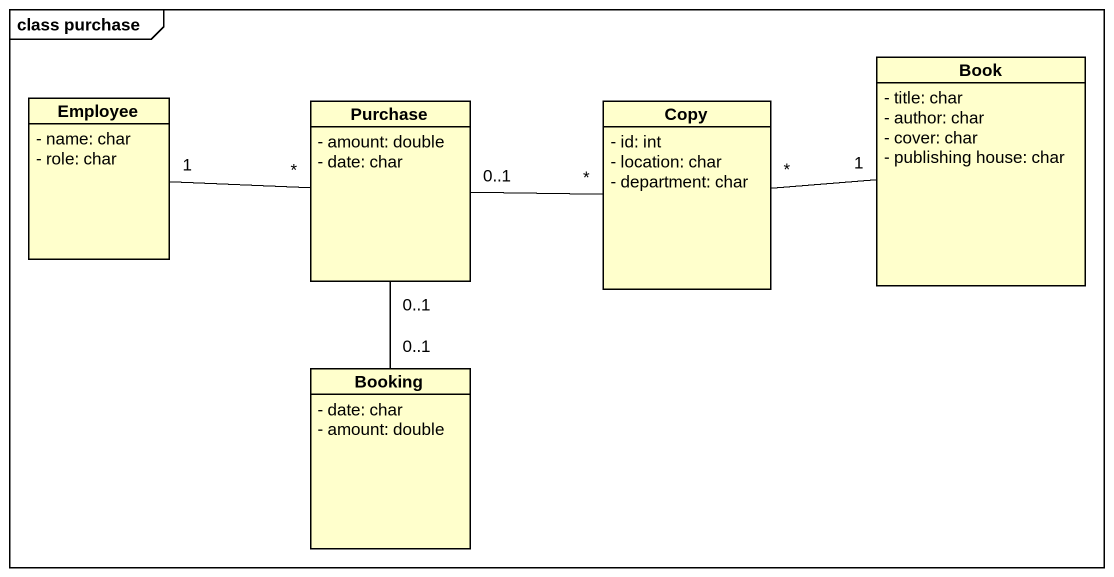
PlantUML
@startuml
mainframe class purchase
hide circle
hide empty members
skinparam classAttributeIconSize 0
class Book {
  - title: char
  - author: char
  - cover: char
  - publishing house: char
}
class Employee {
  - name: char
  - role: char
}
class Purchase {
  - amount: double
  - date: char
}
class Copy {
  - id: int
  - location: char
  - department: char
}
class Booking {
  - date: char
  - amount: double
}
Purchase "*" -left- "1" Employee
Purchase "0..1" -right- "*" Copy
Copy "*" -right- "1" Book
Booking "0..1" -up- "0..1" Purchase
@enduml
